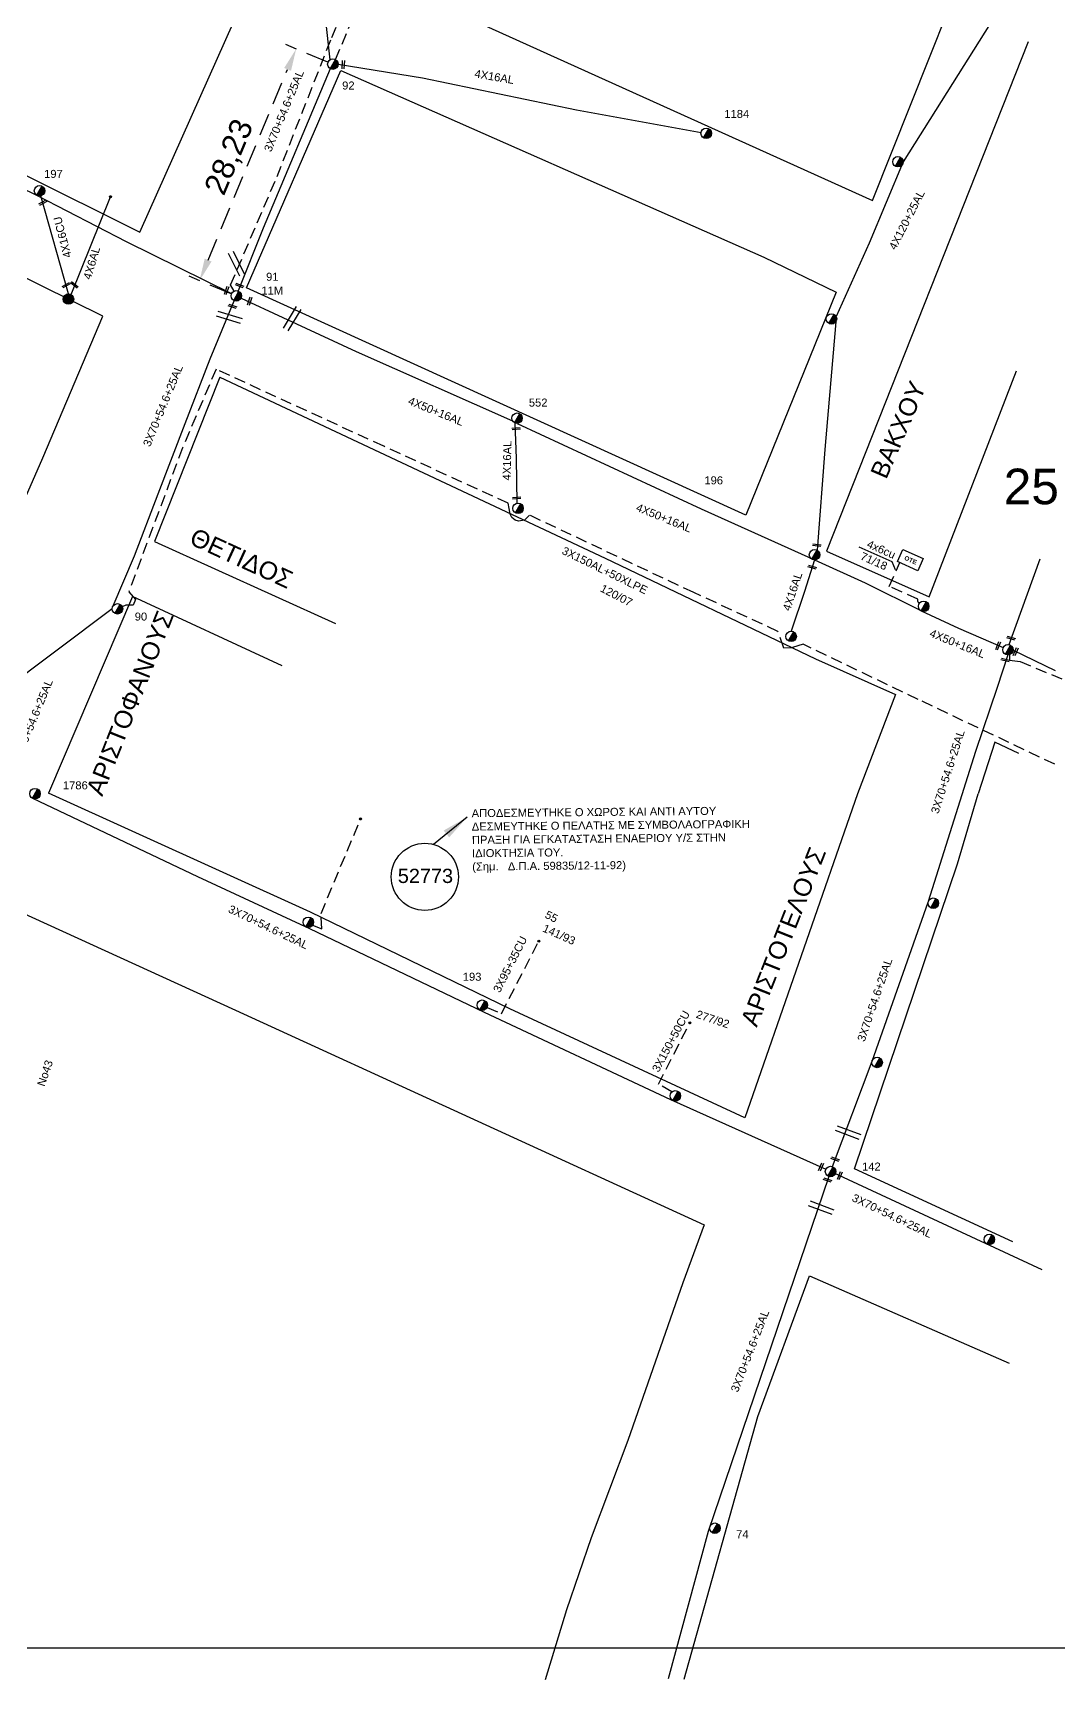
# Model space of a CAD drawing. Header units: millimetres. Extents: x 907 to 2022, y 699 to 1220.
# Drawn here: x 1785.2 to 1900.5, y 701.4 to 888.9 of the extents above; entities that cross this region are included whole.
import ezdxf

# ---------------------------------------------------------------- set-up
doc = ezdxf.new("R2010")
doc.units = ezdxf.units.MM
doc.linetypes.add('DASHED', pattern=[19.05, 12.7, -6.35])
doc.linetypes.add('DASHEDX2', pattern=[38.1, 25.4, -12.7])
for name, color, linetype in [('Pillar OTE', 7, 'Continuous'), ('Άγνωστα', 7, 'Continuous'), ('Γυμνά εναέρια ΧΤ (3Φ)   4x16CU', 7, 'Continuous'), ('Γυμνά εναέρια ΧΤ και ΦΟΠ (3Φ)   4x50+16AL', 7, 'Continuous'), ('Εναέρια παροχή ΧΤ 4x16', 7, 'SYN_LINE'), ('Επιγραφές - Σχήματα', 7, 'Continuous'), ('Καλώδια ΧΤ   3x150+50CU', 7, 'DASHED'), ('Καλώδια ΧΤ   3x150AL+50XLPE', 7, 'DASHED'), ('Καλώδια ΧΤ   3x95+35 CU', 7, 'DASHED'), ('Καλώδια ΧΤ   4x6AL', 7, 'DASHED'), ('Μηχανική τομή', 7, 'Continuous'), ('Στύλος Ξύλινος', 7, 'Continuous'), ('Στύλος Ξύλινος @ 1', 7, 'Continuous'), ('Στύλος ΦΜ', 7, 'Continuous'), ('Στύλος ΦΜ @ 1', 7, 'Continuous'), ('Συνδέσεις', 7, 'Continuous'), ('Συνεστραμμένα ΧΤ   3x70+54.6+25 AL', 7, 'SYN_LINE'), ('Συνεστραμμένα ΧΤ   4x120+25 AL', 7, 'SYN_LINE'), ('Τομή', 7, 'Continuous'), ('Υπόβαθρο ΔΕΗ', 7, 'Continuous'), ('Υπόγεια καλώδια Παροχών ΧΤ   4x50AL', 7, 'DASHED'), ('Υπόγεια καλώδια Παροχών ΧΤ   4x6', 7, 'DASHED')]:
    doc.layers.add(name, color=color, linetype=linetype)
doc.styles.get("Standard").update_dxf_attribs({"font": 'arial.ttf'})
doc.linetypes.add('SYN_LINE', pattern='A,0.5,-0.0001,["/\\/\\/\\/",Standard,S=0.1,R=0,X=0,Y=-0.05],-0.25', length=0.7501)
doc.dimstyles.new('ISO-25', dxfattribs={"dimtxt": 2.5, "dimasz": 2.5, "dimexe": 1.25, "dimexo": 0.625, "dimtad": 1, "dimtxsty": 'Standard', "dimcen": 2.5, "dimadec": 0, "dimazin": 0, "dimtfac": 1, "dimtmove": 0, "dimatfit": 3, "dimfxl": 1, "dimarcsym": 0})

# ---------------------------------------------------------------- blocks, each defined once
blk = doc.blocks.new('ΥΠΑΡΧΩΝ ΤΣΙΜΕΝΤΕΝΙΟΣ ΣΤΥΛΟΣ')
at = {"layer": 'Στύλος ΦΜ'}
blk.add_hatch(color=256, dxfattribs=at).paths.add_polyline_path([(-1.29, -2.28, 0.574793), (2.62, 0, 0.268822), (1.3, 2.27)])
blk.add_line((-1.29, -2.28), (1.3, 2.27), dxfattribs=at)
blk.add_circle((0, 0), 2.62, dxfattribs=at)
at = {"layer": 'Στύλος ΦΜ', "flags": 4}
for tag, p in [('ΑΡΙΘΜΟΣ', (-4.68, 8.05)), ('ΤΥΠΟΣ', (-4.91, 3.03))]:
    blk.add_attdef(tag, p, '', height=4, dxfattribs=at)
blk = doc.blocks.new('ΤΟΜΗ')
at = {"layer": 'Τομή', "ltscale": 40}
for p, q in [((-5.68, 0), (5.68, 0)), ((5.68, -2.33), (-5.68, -2.33))]:
    blk.add_line(p, q, dxfattribs=at)
blk = doc.blocks.new('ΜΗΧΑΝΙΚΗ ΤΟΜΗ')
at = {"layer": 'Μηχανική τομή', "ltscale": 40}
for p, q in [((-1.89, 0.78), (1.89, 0.78)), ((1.89, 0), (-1.89, 0))]:
    blk.add_line(p, q, dxfattribs=at)
blk = doc.blocks.new('ΥΠΑΡΧΩΝ ΞΥΛΙΝΟΣ ΣΤΥΛΟΣ')
at = {"layer": 'Στύλος Ξύλινος'}
h = blk.add_hatch(color=256, dxfattribs=at)
h.paths.add_polyline_path([(-2.62, 0, 0.270008), (-1.29, -2.28), (1.3, 2.27, 0.576266)])
h.paths.add_polyline_path([(-1.29, -2.28, 0.574793), (2.62, 0, 0.268822), (1.3, 2.27)])
blk.add_line((-1.29, -2.28), (1.3, 2.27), dxfattribs=at)
blk.add_circle((0, 0), 2.62, dxfattribs=at)
at = {"layer": 'Στύλος Ξύλινος', "flags": 4}
for tag, p in [('ΑΡΙΘΜΟΣ', (-4.91, 8.6)), ('ΤΥΠΟΣ', (-4.85, 3.39))]:
    blk.add_attdef(tag, p, '', height=4, dxfattribs=at)
blk = doc.blocks.new('_ΣΥΝΔΕΣΗ')
at = {"layer": 'Συνδέσεις', "linetype": 'SYN_LINE', "ltscale": 40}
blk.add_hatch(color=256, dxfattribs=at).paths.add_polyline_path([(0.5, -0.01, 1), (-0.5, -0.01, 1)])
at = {"layer": 'Συνδέσεις'}
blk.add_circle((0, -0.01), 0.5, dxfattribs=at)
blk = doc.blocks.new('*D69')
at = {"layer": 'Defpoints', "color": 0, "linetype": 'DASHED', "ltscale": 0.2, "transparency": 16777216}
for p in [(1814.73, 887.15), (1818.85, 885.43), (1807.99, 859.37)]:
    blk.add_point(p, dxfattribs=at)
at = {"layer": 'Καλώδια ΧΤ   3x150AL+50XLPE', "color": 0, "linetype": 'DASHED', "lineweight": -2, "ltscale": 0.2, "transparency": 16777216}
for p, q in [((1818.28, 885.67), (1813.57, 887.63)), ((1804.83, 863.4), (1813.76, 884.84)), ((1807.42, 859.61), (1802.71, 861.57))]:
    blk.add_line(p, q, dxfattribs=at)
at = {"layer": 'Καλώδια ΧΤ   3x150AL+50XLPE', "color": 0, "linetype": 'DASHED', "ltscale": 0.2, "transparency": 16777216}
for points in [[(1813.38, 885), (1814.15, 884.68), (1814.73, 887.15)], [(1804.44, 863.56), (1805.21, 863.24), (1803.87, 861.09)]]:
    blk.add_solid(points, dxfattribs=at)
at = {"layer": 'Καλώδια ΧΤ   3x150AL+50XLPE', "color": 0, "linetype": 'DASHED', "ltscale": 0.2, "transparency": 16777216, "insert": (1807.33, 874.94), "char_height": 2.5, "attachment_point": 5, "rotation": 67.3787}
blk.add_mtext('28,23', dxfattribs=at)
blk = doc.blocks.new('PILLAR ΟΤΕ')
at = {"layer": 'Pillar OTE', "ltscale": 40}
blk.add_lwpolyline([(-3.31, 2.02), (3.39, 2.02), (3.39, -1.99), (-3.31, -1.99)], close=True, dxfattribs=at)
at = {"layer": 'Pillar OTE', "insert": (-1.81, 0.71), "char_height": 1.3575, "width": 109.961, "attachment_point": 1}
blk.add_mtext('{\\fArial|b1|i0|c161|p34;OTE}', dxfattribs=at)

msp = doc.modelspace()

# ---------------------------------------------------------------- linework, layer by layer
at = {"layer": 'Άγνωστα', "color": 85, "linetype": 'DASHED', "ltscale": 0.1}
msp.add_lwpolyline([(1807.745, 859.907), (1807.355, 860.594), (1812.575, 872.789), (1818.727, 888.424), (1821.391, 894.69), (1824.135, 901.762), (1826.352, 907.474), (1830.444, 918.069), (1834.974, 916.605)], dxfattribs=at)
at = {"layer": 'Άγνωστα', "color": 133, "linetype": 'DASHED', "ltscale": 0.1}
msp.add_lwpolyline([(1894.936, 819.003), (1894.953, 818.388), (1896.149, 818.251), (1901.767, 815.884)], dxfattribs=at)
at = {"layer": 'Γυμνά εναέρια ΧΤ (3Φ)   4x16CU', "color": 1, "linetype": 'SYN_LINE', "ltscale": 10}
msp.add_lwpolyline([(1789.119, 859.598), (1786.03, 870.63)], dxfattribs=at)
at = {"layer": 'Γυμνά εναέρια ΧΤ και ΦΟΠ (3Φ)   4x50+16AL', "color": 1, "ltscale": 0.1}
for points in [[(1769.64, 878.581), (1773.059, 876.825), (1785.612, 870.669)], [(1785.612, 870.669), (1795.596, 865.497), (1807.465, 859.634)]]:
    msp.add_lwpolyline(points, dxfattribs=at)
at = {"layer": 'Γυμνά εναέρια ΧΤ και ΦΟΠ (3Φ)   4x50+16AL', "color": 133, "ltscale": 0.1}
for points in [[(1808.526, 859.121), (1813.225, 856.938), (1821.472, 853.106), (1839.068, 845.308)], [(1839.571, 845.026), (1860.282, 835.423), (1873.022, 829.667)], [(1873.022, 829.667), (1878.716, 827.094), (1885.032, 823.927)], [(1885.006, 823.942), (1889.217, 821.988), (1894.23, 819.803)], [(1895.357, 819.518), (1900.1, 817.239)]]:
    msp.add_lwpolyline(points, dxfattribs=at)
at = {"layer": 'Εναέρια παροχή ΧΤ 4x16', "color": 1, "ltscale": 10}
msp.add_lwpolyline([(1819.441, 885.432), (1828.945, 883.882), (1846.261, 880.312), (1860.258, 877.759)], dxfattribs=at)
at = {"layer": 'Εναέρια παροχή ΧΤ 4x16', "color": 133, "ltscale": 12}
for points in [[(1839.329, 845.078), (1839.472, 841.072), (1839.557, 836.046)], [(1873.022, 829.667), (1871.907, 826.13), (1870.393, 821.66)]]:
    msp.add_lwpolyline(points, dxfattribs=at)
at = {"layer": 'Επιγραφές - Σχήματα'}
msp.add_lwpolyline([(918.43, 1208.801), (1901.6, 1208.801), (1901.6, 707.265), (918.43, 707.265)], close=True, dxfattribs=at)
at = {"layer": 'Επιγραφές - Σχήματα', "linetype": 'Continuous'}
msp.add_circle((1829.198, 794.023), 3.775, dxfattribs=at)
at = {"layer": 'Καλώδια ΧΤ   3x150+50CU', "color": 1, "ltscale": 0.1}
for points in [[(1819.145, 885.943), (1821.199, 890.794), (1825.542, 901.433), (1828.036, 907.474)], [(1856.987, 769.842), (1855.466, 770.709), (1859.01, 777.604)]]:
    msp.add_lwpolyline(points, dxfattribs=at)
at = {"layer": 'Καλώδια ΧΤ   3x150AL+50XLPE', "color": 62, "ltscale": 0.1}
msp.add_lwpolyline([(1900.04, 806.686), (1884.666, 813.985), (1871.755, 820.181), (1870.519, 819.801), (1869.564, 819.761), (1868.898, 821.635), (1859.448, 825.995), (1840.953, 834.707), (1840.409, 834.159), (1839.735, 834.045), (1839.36, 834.151), (1838.977, 834.444), (1838.777, 834.823), (1838.666, 835.46), (1838.565, 836.037), (1824.572, 842.462), (1805.722, 851.115), (1801.94, 842.27), (1795.903, 826.08), (1796.677, 825.211), (1796.393, 824.586), (1795.582, 824.571), (1795.173, 824.399)], dxfattribs=at)
at = {"layer": 'Καλώδια ΧΤ   3x95+35 CU', "color": 1, "ltscale": 0.1}
msp.add_lwpolyline([(1836.192, 779.343), (1837.817, 778.636), (1842.009, 786.792)], dxfattribs=at)
at = {"layer": 'Καλώδια ΧΤ   4x6AL', "color": 1, "linetype": 'SYN_LINE', "ltscale": 10}
msp.add_lwpolyline([(1789.412, 859.52), (1793.861, 870.524)], dxfattribs=at)
at = {"layer": 'Συνεστραμμένα ΧΤ   3x70+54.6+25 AL', "color": 1, "ltscale": 10}
for points in [[(1816.205, 905.952), (1816.766, 901.587), (1817.989, 890.663), (1818.509, 885.911)], [(1818.562, 884.92), (1811.016, 866.984), (1808.211, 859.92)], [(1785.064, 802.867), (1803.642, 794.066), (1816.218, 788.21), (1835.879, 778.819), (1856.806, 768.994), (1874.299, 761.147)], [(1875.194, 760.723), (1898.591, 749.866)]]:
    msp.add_lwpolyline(points, dxfattribs=at)
at = {"layer": 'Συνεστραμμένα ΧΤ   3x70+54.6+25 AL', "color": 62, "ltscale": 10}
for points in [[(1794.143, 824.502), (1796.544, 830.13), (1799.224, 837.115), (1802.251, 845.005), (1805.05, 852.301), (1807.767, 858.829)], [(1794.041, 824.17), (1781.519, 814.766), (1773.656, 808.862)]]:
    msp.add_lwpolyline(points, dxfattribs=at)
at = {"layer": 'Συνεστραμμένα ΧΤ   3x70+54.6+25 AL', "color": 27, "ltscale": 10}
for points in [[(1894.911, 820.14), (1898.389, 829.795)], [(1894.77, 818.979), (1893.547, 815.34), (1891.126, 808.14), (1885.816, 791.238)], [(1875.032, 761.431), (1879.486, 773.278), (1885.792, 791.17), (1885.792, 791.17)]]:
    msp.add_lwpolyline(points, dxfattribs=at)
at = {"layer": 'Συνεστραμμένα ΧΤ   3x70+54.6+25 AL', "color": 1, "linetype": 'DASHED', "ltscale": 0.1}
msp.add_lwpolyline([(1816.574, 788.573), (1817.617, 788.181), (1817.526, 789.899), (1821.975, 800.538)], dxfattribs=at)
at = {"layer": 'Συνεστραμμένα ΧΤ   3x70+54.6+25 AL', "color": 85, "ltscale": 10}
msp.add_lwpolyline([(1874.615, 760.33), (1861.052, 720.394), (1856.571, 703.833)], dxfattribs=at)
at = {"layer": 'Συνεστραμμένα ΧΤ   4x120+25 AL', "color": 133, "ltscale": 10}
for points in [[(1897.091, 896.883), (1882.987, 874.454)], [(1882.987, 874.454), (1879.18, 865.302), (1875.448, 857.05)], [(1875.428, 856.461), (1874.191, 842.086), (1873.315, 830.767)]]:
    msp.add_lwpolyline(points, dxfattribs=at)
at = {"layer": 'Υπόβαθρο ΔΕΗ', "ltscale": 0.1}
for points in [[(1685.797, 910.02), (1666.39, 860.849), (1710.298, 839.343), (1743.204, 823.226), (1772.696, 810.302), (1786.235, 841.156), (1792.988, 857.098), (1748.23, 879.207), (1685.797, 910.02)], [(1734.882, 907.474), (1730.281, 899.884), (1797.14, 866.52), (1815.414, 907.474)], [(1828.894, 907.487), (1823.661, 895.355), (1879.532, 870.083), (1894.408, 907.474)], [(1897.064, 887.937), (1874.385, 830.642), (1885.898, 825.521), (1895.747, 850.942)], [(1875.457, 859.78), (1865.277, 834.706), (1809.135, 860.284), (1819.765, 884.706), (1867.303, 863.72), (1875.457, 859.78)], [(1806.138, 850.238), (1798.808, 831.746), (1819.142, 822.511)], [(1806.138, 850.238), (1849.495, 829.88), (1873.122, 818.552), (1882.108, 814.522), (1877.857, 803.379)], [(1813.164, 817.757), (1796.326, 825.548), (1786.888, 803.439)], [(1896.004, 807.893), (1893.314, 809.192), (1891.432, 803.379)]]:
    msp.add_lwpolyline(points, dxfattribs=at)
at = {"layer": 'Υπόβαθρο ΔΕΗ'}
for points in [[(1877.857, 803.379), (1865.17, 766.927), (1838.772, 779.196), (1816.324, 790.039), (1786.888, 803.439)], [(1895.323, 752.959), (1877.511, 761.189), (1889.115, 795.48), (1891.432, 803.379)], [(1747.277, 701.371), (1757.278, 729.664), (1768.22, 756.802), (1781.963, 790.89), (1807.896, 779.031), (1860.593, 754.879), (1858.216, 748.376), (1852.044, 730.631), (1847.915, 719.689), (1845.121, 711.602), (1842.743, 703.723)], [(1858.346, 703.787), (1866.663, 733.348), (1872.467, 749.161), (1894.9, 739.336)]]:
    msp.add_lwpolyline(points, dxfattribs=at)
at = {"layer": 'Υπόγεια καλώδια Παροχών ΧΤ   4x6', "color": 133, "linetype": 'DASHEDX2', "ltscale": 0.05}
msp.add_lwpolyline([(1884.845, 824.832, -0.5053929), (1884.62, 825.267), (1881.422, 826.69), (1882.625, 829.395)], format="xyb", dxfattribs=at)

# ---------------------------------------------------------------- block references
at = {"layer": 'Pillar OTE', "xscale": 0.375, "yscale": 0.375, "zscale": 0.375, "rotation": 336}
msp.add_blockref('PILLAR ΟΤΕ', (1883.78, 829.658), dxfattribs=at)
at = {"layer": 'Μηχανική τομή'}
for p, xscale, yscale, zscale, rotation in [((1820.116, 885.368), 0.2499999999999993, 0.2499999999999993, 0.2499999999999993, 86.05772830715817), ((1786.198, 869.932), 0.2499999999999994, 0.2499999999999994, 0.2499999999999994, 208.0083050444296), ((1788.819, 860.66), 0.2499999999999994, 0.2499999999999994, 0.2499999999999994, 208.0083050444296), ((1789.843, 860.691), 0.2499999999999994, 0.2499999999999994, 0.2499999999999994, 141.9216429344065), ((1808.404, 860.625), 0.2499999999999994, 0.2499999999999994, 0.2499999999999994, 160.0755517911513), ((1806.99, 859.949), 0.2499999999999993, 0.2499999999999993, 0.2499999999999993, 70.960821467187), ((1809.582, 858.751), 0.2499999999999993, 0.2499999999999993, 0.2499999999999993, 70.960821467187), ((1807.594, 858.28), 0.2499999999999994, 0.2499999999999994, 0.2499999999999994, 160.0755517911513), ((1839.463, 844.529), 0.2499999999999993, 0.2499999999999993, 0.2499999999999993, 184.8426632082501), ((1839.522, 836.74), 0.2499999999999993, 0.2499999999999993, 0.2499999999999993, 184.949815660529), ((1873.298, 831.434), 0.2499999999999993, 0.2499999999999993, 0.2499999999999993, 172.2092894213273), ((1872.793, 828.959), 0.2499999999999993, 0.2499999999999993, 0.2499999999999993, 164.5906074664106), ((1893.569, 820.047), 0.2499999999999993, 0.2499999999999993, 0.2499999999999993, 248.3601617903095), ((1895.158, 820.969), 0.2499999999999993, 0.2499999999999993, 0.2499999999999993, 164.5906074664106), ((1895.549, 819.379), 0.2499999999999993, 0.2499999999999993, 0.2499999999999993, 248.3601617903095), ((1894.496, 818.514), 0.2499999999999993, 0.2499999999999993, 0.2499999999999993, 164.5906074664106), ((1873.847, 761.349), 0.2500000000000419, 0.2500000000000419, 0.2500000000000419, 67.36646285263386), ((1875.315, 762.184), 0.2500000000000214, 0.2500000000000214, 0.2500000000000214, 339.6335058493611), ((1874.448, 759.838), 0.2499999999999974, 0.2499999999999974, 0.2499999999999974, 341.7395886328831), ((1875.95, 760.372), 0.2499999999999097, 0.2499999999999097, 0.2499999999999097, 67.73939517369672)]:
    msp.add_blockref('ΜΗΧΑΝΙΚΗ ΤΟΜΗ', p, dxfattribs=dict(at, xscale=xscale, yscale=yscale, zscale=zscale, rotation=rotation))
at = {"layer": 'Στύλος Ξύλινος @ 1', "ltscale": 40, "xscale": 0.2249999999999091, "yscale": 0.2249999999999091, "zscale": 0.2249999999999091}
msp.add_blockref('ΥΠΑΡΧΩΝ ΞΥΛΙΝΟΣ ΣΤΥΛΟΣ', (1789.119, 859.009), dxfattribs=at)
at = {"layer": 'Στύλος ΦΜ @ 1', "ltscale": 40}
ref = msp.add_blockref('ΥΠΑΡΧΩΝ ΤΣΙΜΕΝΤΕΝΙΟΣ ΣΤΥΛΟΣ', (1818.852, 885.432), dxfattribs=dict(at, xscale=0.2249999999999091, yscale=0.2249999999999091, zscale=0.2249999999999091))
ref.add_attrib('ΤΥΠΟΣ', '92', (1819.901, 882.58), dxfattribs={"layer": 'Στύλος ΦΜ', "height": 0.9, "flags": 4})
ref = msp.add_blockref('ΥΠΑΡΧΩΝ ΤΣΙΜΕΝΤΕΝΙΟΣ ΣΤΥΛΟΣ', (1860.837, 877.653), dxfattribs=dict(at, xscale=0.2249999999999091, yscale=0.2249999999999091, zscale=0.2249999999999091))
ref.add_attrib('ΤΥΠΟΣ', '1184', (1862.879, 879.382), dxfattribs={"layer": 'Στύλος ΦΜ', "height": 0.9, "flags": 4})
at = {"layer": 'Στύλος ΦΜ @ 1', "ltscale": 40, "xscale": 0.2249999999999091, "yscale": 0.2249999999999091, "zscale": 0.2249999999999091}
for p in [(1882.398, 874.454), (1874.928, 856.773), (1839.682, 835.47), (1885.296, 824.454), (1870.393, 821.071), (1894.77, 819.568), (1886.378, 791.063), (1816.096, 788.917), (1880.062, 773.148), (1857.363, 769.389), (1892.676, 753.243)]:
    msp.add_blockref('ΥΠΑΡΧΩΝ ΤΣΙΜΕΝΤΕΝΙΟΣ ΣΤΥΛΟΣ', p, dxfattribs=at)
at = {"layer": 'Στύλος ΦΜ @ 1', "ltscale": 40}
ref = msp.add_blockref('ΥΠΑΡΧΩΝ ΤΣΙΜΕΝΤΕΝΙΟΣ ΣΤΥΛΟΣ', (1785.871, 871.197), dxfattribs=dict(at, xscale=0.2249999999999091, yscale=0.2249999999999091, zscale=0.2249999999999091))
ref.add_attrib('ΤΥΠΟΣ', '197', (1786.38, 872.638), dxfattribs={"layer": 'Στύλος ΦΜ', "height": 0.9, "flags": 4})
ref = msp.add_blockref('ΥΠΑΡΧΩΝ ΤΣΙΜΕΝΤΕΝΙΟΣ ΣΤΥΛΟΣ', (1807.993, 859.373), dxfattribs=dict(at, xscale=0.2249999999999091, yscale=0.2249999999999091, zscale=0.2249999999999091))
ref.add_attrib('ΤΥΠΟΣ', '91', (1811.348, 861.071), dxfattribs={"layer": 'Στύλος ΦΜ', "height": 0.9, "flags": 4})
ref.add_attrib('ΑΡΙΘΜΟΣ', '11M', (1810.817, 859.518), dxfattribs={"layer": 'Στύλος ΦΜ', "height": 0.9, "flags": 4})
ref = msp.add_blockref('ΥΠΑΡΧΩΝ ΤΣΙΜΕΝΤΕΝΙΟΣ ΣΤΥΛΟΣ', (1839.571, 845.615), dxfattribs=dict(at, xscale=0.2249999999999091, yscale=0.2249999999999091, zscale=0.2249999999999091))
ref.add_attrib('ΤΥΠΟΣ', '552', (1840.894, 846.919), dxfattribs={"layer": 'Στύλος ΦΜ', "height": 0.9, "flags": 4})
ref = msp.add_blockref('ΥΠΑΡΧΩΝ ΤΣΙΜΕΝΤΕΝΙΟΣ ΣΤΥΛΟΣ', (1873.022, 830.256), dxfattribs=dict(at, xscale=0.2249999999999091, yscale=0.2249999999999091, zscale=0.2249999999999091))
ref.add_attrib('ΤΥΠΟΣ', '196', (1860.634, 838.17), dxfattribs={"layer": 'Στύλος ΦΜ', "height": 0.9, "flags": 4})
ref = msp.add_blockref('ΥΠΑΡΧΩΝ ΤΣΙΜΕΝΤΕΝΙΟΣ ΣΤΥΛΟΣ', (1794.63, 824.17), dxfattribs=dict(at, xscale=0.2249999999999091, yscale=0.2249999999999091, zscale=0.2249999999999091))
ref.add_attrib('ΤΥΠΟΣ', '90', (1796.574, 822.85), dxfattribs={"layer": 'Στύλος ΦΜ', "height": 0.9, "flags": 4})
ref = msp.add_blockref('ΥΠΑΡΧΩΝ ΤΣΙΜΕΝΤΕΝΙΟΣ ΣΤΥΛΟΣ', (1785.354, 803.379), dxfattribs=dict(at, xscale=0.2249999999999091, yscale=0.2249999999999091, zscale=0.2249999999999091))
ref.add_attrib('ΤΥΠΟΣ', '1786', (1788.496, 803.866), dxfattribs={"layer": 'Στύλος ΦΜ', "height": 0.9, "flags": 4})
ref = msp.add_blockref('ΥΠΑΡΧΩΝ ΤΣΙΜΕΝΤΕΝΙΟΣ ΣΤΥΛΟΣ', (1835.656, 779.587), dxfattribs=dict(at, xscale=0.2249999999999091, yscale=0.2249999999999091, zscale=0.2249999999999091))
ref.add_attrib('ΤΥΠΟΣ', '193', (1833.461, 782.341), dxfattribs={"layer": 'Στύλος ΦΜ', "height": 0.9, "flags": 4})
ref = msp.add_blockref('ΥΠΑΡΧΩΝ ΤΣΙΜΕΝΤΕΝΙΟΣ ΣΤΥΛΟΣ', (1874.824, 760.88), dxfattribs=dict(at, xscale=0.2249999999999091, yscale=0.2249999999999091, zscale=0.2249999999999091))
ref.add_attrib('ΤΥΠΟΣ', '142', (1878.366, 760.992), dxfattribs={"layer": 'Στύλος ΦΜ', "height": 0.9, "flags": 4})
ref = msp.add_blockref('ΥΠΑΡΧΩΝ ΤΣΙΜΕΝΤΕΝΙΟΣ ΣΤΥΛΟΣ', (1861.816, 720.765), dxfattribs=dict(at, xscale=0.2249999999999091, yscale=0.2249999999999091, zscale=0.2249999999999091))
ref.add_attrib('ΤΥΠΟΣ', '74', (1864.208, 719.642), dxfattribs={"layer": 'Στύλος ΦΜ', "height": 0.9, "flags": 4})
at = {"layer": 'Συνδέσεις', "xscale": 0.2249999999999091, "yscale": 0.2249999999999091, "zscale": 0.2249999999999091}
for p in [(1793.862, 870.527), (1821.975, 800.538), (1842.009, 786.795), (1859.011, 777.606)]:
    msp.add_blockref('_ΣΥΝΔΕΣΗ', p, dxfattribs=at)
at = {"layer": 'Τομή'}
for p, xscale, yscale, zscale, rotation in [((1807.741, 862.863), 0.2499999999999996, 0.2499999999999996, 0.2499999999999996, 116.4886625064129), ((1807.12, 856.686), 0.2499999999999997, 0.2499999999999997, 0.2499999999999997, 163.0903441190933), ((1814.522, 856.639), 0.2499999999999997, 0.2499999999999997, 0.2499999999999997, 238.8534349771016), ((1876.897, 765.537), 0.2499999999998785, 0.2499999999998785, 0.2499999999998785, 339.7015223184956), ((1873.862, 757.081), 0.2499999999998785, 0.2499999999998785, 0.2499999999998785, 339.7015223184956)]:
    msp.add_blockref('ΤΟΜΗ', p, dxfattribs=dict(at, xscale=xscale, yscale=yscale, zscale=zscale, rotation=rotation))

# ---------------------------------------------------------------- texts
at = {"layer": 'Γυμνά εναέρια ΧΤ (3Φ)   4x16CU', "color": 7, "insert": (1788.609, 863.548), "char_height": 0.9, "width": 84.18588, "attachment_point": 1, "rotation": 104.60075}
msp.add_mtext('4X16CU', dxfattribs=at)
at = {"layer": 'Γυμνά εναέρια ΧΤ και ΦΟΠ (3Φ)   4x50+16AL', "color": 7, "char_height": 0.9, "width": 84.18588, "attachment_point": 1, "rotation": 337.80136}
for insert in [(1827.565, 848.054), (1853.201, 836.062), (1886.21, 821.925)]:
    msp.add_mtext('4X50+16AL', dxfattribs=dict(at, insert=insert))
at = {"layer": 'Εναέρια παροχή ΧΤ 4x16', "color": 7, "char_height": 0.9, "width": 84.18588, "attachment_point": 1}
for insert, rotation in [((1834.887, 884.84), 350.24343), ((1837.941, 838.62), 88.75393), ((1869.41, 824.136), 71.71349)]:
    msp.add_mtext('4X16AL', dxfattribs=dict(at, insert=insert, rotation=rotation))
at = {"layer": 'Επιγραφές - Σχήματα', "linetype": 'Continuous', "attachment_point": 1}
for s, insert, char_height, width, rotation in [('ΒΑΚΧΟΥ', (1879.24, 839.436), 2, 28.66591, 66.70234), ('ΘΕΤΙΔΟΣ', (1803.417, 833.343), 2, 28.66591, 335.2952), ('ΑΡΙΣΤΟΦΑΝΟΥΣ', (1791.056, 803.725), 2, 28.66591, 68.41778), ('\\A1;ΑΠΟΔΕΣΜΕΥΤΗΚΕ Ο ΧΩΡΟΣ ΚΑΙ ΑΝΤΙ ΑΥΤΟΥ\\PΔΕΣΜΕΥΤΗΚΕ Ο ΠΕΛΑΤΗΣ ΜΕ ΣΥΜΒΟΛΑΟΓΡΑΦΙΚΗ\\PΠΡΑΞΗ ΓΙΑ ΕΓΚΑΤΑΣΤΑΣΗ ΕΝΑΕΡΙΟΥ Υ/Σ ΣΤΗΝ \\PΙΔΙΟΚΤΗΣΙΑ ΤΟΥ.\\P(Σημ.   Δ.Π.Α. 59835/12-11-92)', (1834.459, 801.632), 0.9, 31.84828, 0.56225), ('ΑΡΙΣΤΟΤΕΛΟΥΣ', (1864.66, 777.763), 2, 28.66591, 68.41778)]:
    msp.add_mtext(s, dxfattribs=dict(at, insert=insert, char_height=char_height, width=width, rotation=rotation))
at = {"layer": 'Επιγραφές - Σχήματα', "linetype": 'DASHED', "insert": (1894.293, 839.936), "char_height": 4, "width": 11.20522, "attachment_point": 1}
msp.add_mtext('25', dxfattribs=at)
at = {"layer": 'Επιγραφές - Σχήματα', "insert": (1849.246, 826.973), "char_height": 0.9, "attachment_point": 1, "rotation": 332.61999}
msp.add_mtext_dynamic_manual_height_columns('\\pt0;120/07', width=10.09091, gutter_width=12.5, heights=[0], dxfattribs=at)
at = {"layer": 'Επιγραφές - Σχήματα', "insert": (1826.159, 794.935), "char_height": 1.6, "attachment_point": 1}
msp.add_mtext_dynamic_manual_height_columns('52773', width=10.09091, gutter_width=12.5, heights=[0], dxfattribs=at)
at = {"layer": 'Επιγραφές - Σχήματα', "color": 7, "char_height": 0.9, "width": 13.92422, "attachment_point": 5}
for s, insert, rotation in [('55', (1843.44, 789.552), 332.44522), ('141/93', (1844.296, 787.531), 335.8841), ('277/92', (1861.579, 778.01), 341.33626), ('No43', (1786.49, 771.944), 71)]:
    msp.add_mtext(s, dxfattribs=dict(at, insert=insert, rotation=rotation))
at = {"layer": 'Καλώδια ΧΤ   3x150+50CU', "color": 7, "insert": (1854.69, 772.393), "char_height": 0.9, "width": 84.18588, "attachment_point": 1, "rotation": 61.98182}
msp.add_mtext('3X150+50CU', dxfattribs=at)
at = {"layer": 'Καλώδια ΧΤ   3x150AL+50XLPE', "color": 7, "insert": (1849.436, 828.491), "char_height": 0.9, "width": 13.92422, "attachment_point": 5, "rotation": 333.97635}
msp.add_mtext('3X150AL+50XLPE', dxfattribs=at)
at = {"layer": 'Καλώδια ΧΤ   3x95+35 CU', "color": 7, "insert": (1836.829, 781.328), "char_height": 0.9, "width": 84.18588, "attachment_point": 1, "rotation": 63.124}
msp.add_mtext('3X95+35CU', dxfattribs=at)
at = {"layer": 'Καλώδια ΧΤ   4x6AL', "color": 7, "insert": (1790.756, 861.389), "char_height": 0.9, "width": 84.18588, "attachment_point": 1, "rotation": 73.36062}
msp.add_mtext('4X6AL', dxfattribs=at)
at = {"layer": 'Συνεστραμμένα ΧΤ   3x70+54.6+25 AL', "color": 7, "char_height": 0.9, "width": 84.18588, "attachment_point": 1}
for insert, rotation in [((1811.074, 875.826), 67.61853), ((1797.462, 842.669), 67.61853), ((1782.834, 807.316), 67.61853), ((1886.085, 801.332), 72.21539), ((1807.385, 790.902), 334.3949), ((1877.8, 775.708), 71.26502), ((1877.529, 758.426), 334.3949), ((1863.565, 736.306), 68.72618)]:
    msp.add_mtext('3X70+54.6+25AL', dxfattribs=dict(at, insert=insert, rotation=rotation))
at = {"layer": 'Συνεστραμμένα ΧΤ   4x120+25 AL', "color": 7, "insert": (1881.333, 864.87), "char_height": 0.9, "width": 84.18588, "attachment_point": 1, "rotation": 62.93688}
msp.add_mtext('4X120+25AL', dxfattribs=at)
at = {"layer": 'Υπόγεια καλώδια Παροχών ΧΤ   4x50AL', "color": 7, "ltscale": 0.2, "char_height": 0.9, "attachment_point": 1, "rotation": 336}
for s, insert in [('4x6cu', (1879.181, 831.953)), ('71/18', (1878.449, 830.587))]:
    msp.add_mtext_dynamic_manual_height_columns(s, width=1.8, gutter_width=12.5, heights=[0.118], dxfattribs=dict(at, insert=insert))

# ---------------------------------------------------------------- dimensions: what is measured, and where the dimension line sits
at = {"layer": 'Καλώδια ΧΤ   3x150AL+50XLPE', "linetype": 'DASHED', "ltscale": 0.2}
dim = msp.add_aligned_dim(p1=(1807.995, 859.372), p2=(1818.853, 885.431), distance=4.472, dimstyle='ISO-25', dxfattribs=at)
dim.commit()
dim.dimension.update_dxf_attribs({"geometry": '*D69', "text_midpoint": (1807.332, 874.94)})

# ---------------------------------------------------------------- leaders
at = {"layer": 'Επιγραφές - Σχήματα'}
msp.add_leader([(1882.134, 828.556), (1881.754, 829.461), (1878.025, 831.119)], dimstyle='ISO-25', override={"dimasz": 0.1, "dimgap": 0.625, "dimtad": 0}, dxfattribs=at)
at = {"layer": 'Επιγραφές - Σχήματα', "ltscale": 40}
msp.add_leader([(1833.956, 800.74), (1830.168, 797.67)], dimstyle='ISO-25', override={"dimasz": 3, "dimtad": 0}, dxfattribs=at)

doc.saveas('drawing.dxf')
